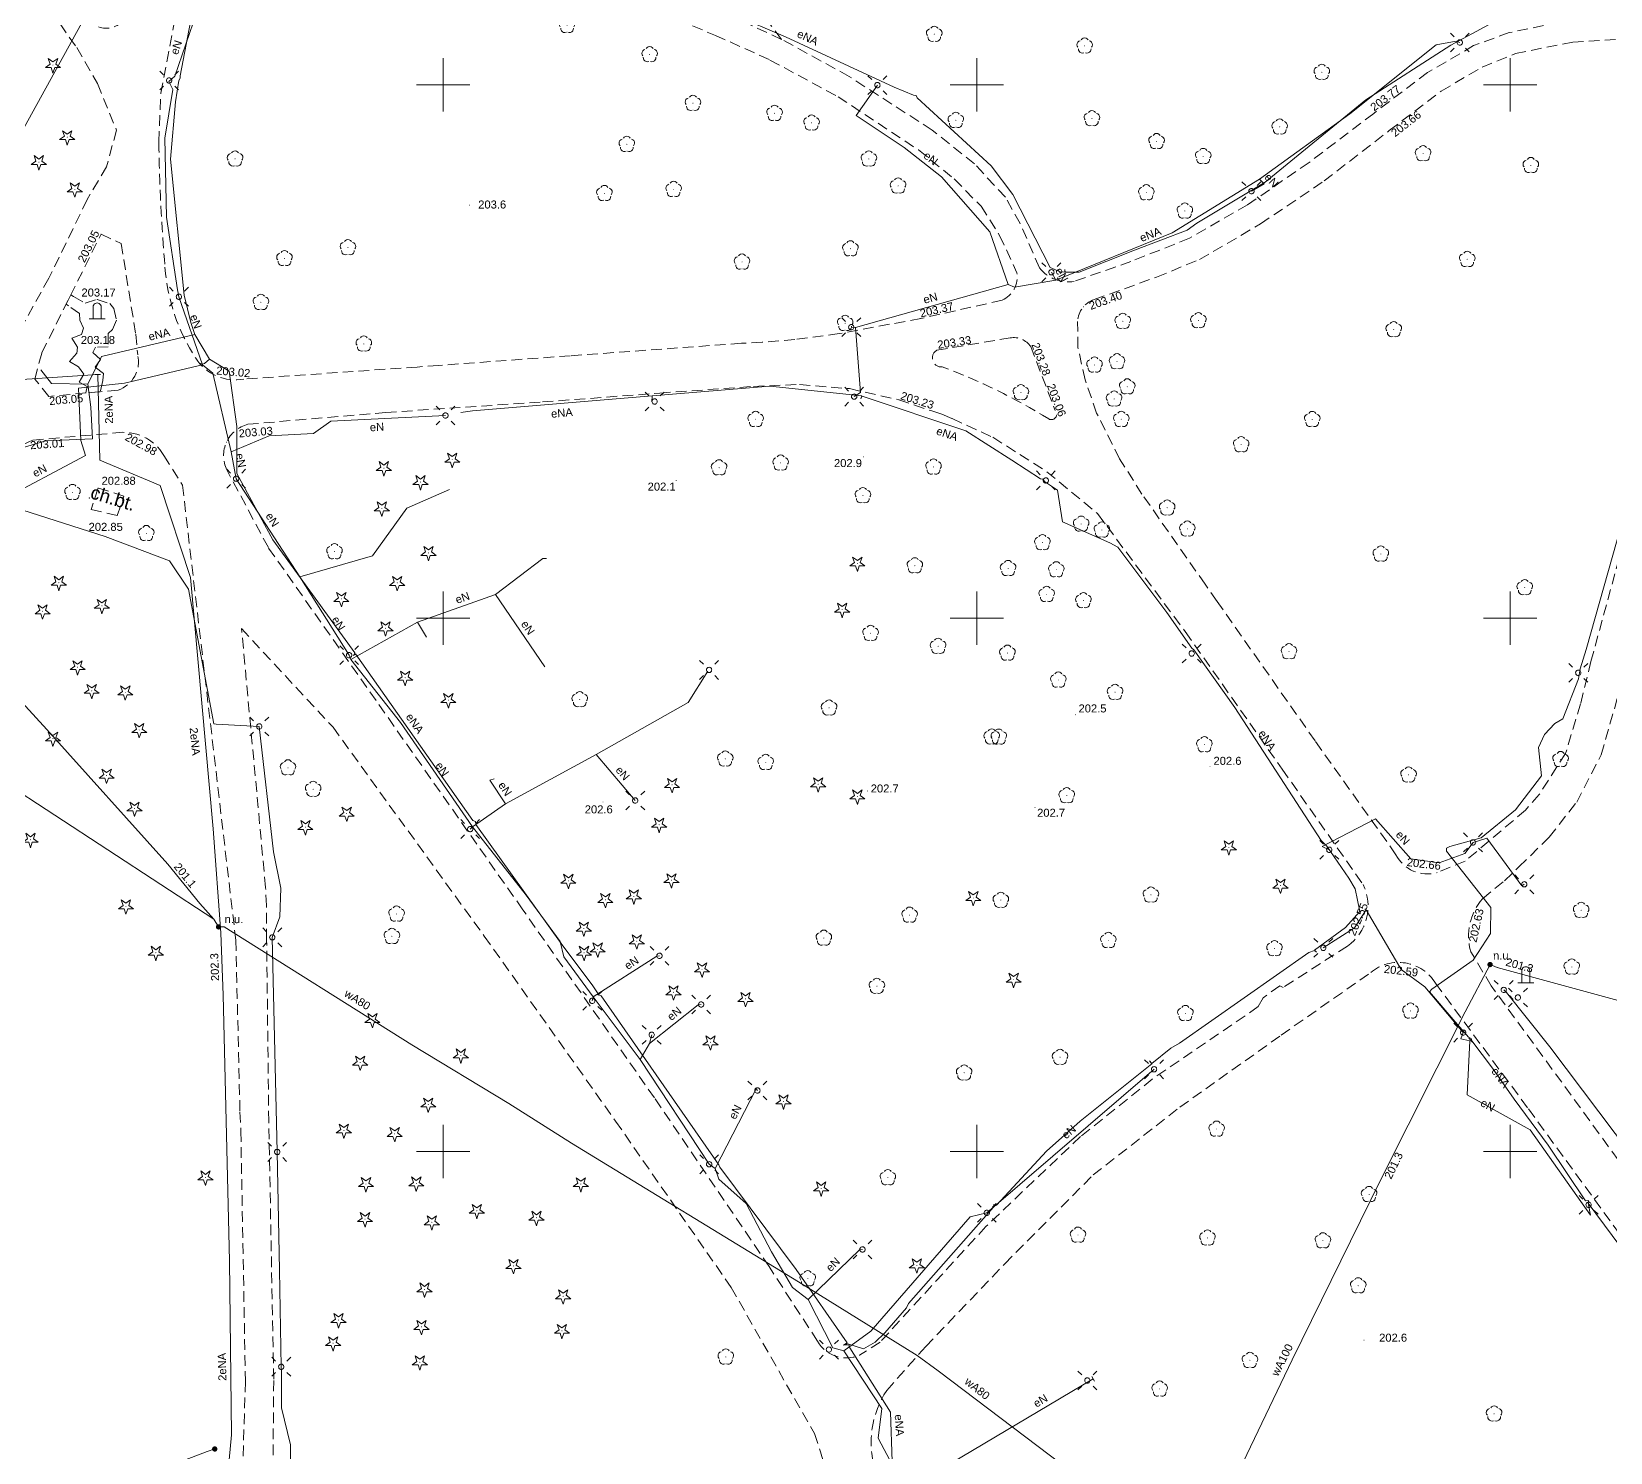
# Model space of a CAD drawing. Extents: x 0 to 7423283, y 0 to 5548300.
# Drawn here: x 7422411.4 to 7422559.4, y 5548021.8 to 5548155 of the extents above; entities that cross this region are included whole.
import ezdxf
from ezdxf.enums import TextEntityAlignment as Align

# ---------------------------------------------------------------- set-up
doc = ezdxf.new("R2010")
doc.units = 0
doc.header["$PDSIZE"] = 0.75
doc.linetypes.add('PRZER2-1', pattern=[3, 2, -1])
doc.layers.get('0').update_dxf_attribs({"linetype": 'CONTINUOUS', "lineweight": 13})
for name, color, linetype, lineweight in [('GSLKOC', 7, 'CONTINUOUS', 18), ('GTGETI_O', 7, 'CONTINUOUS', 18), ('KTCR02', 7, 'PRZER2-1', 18), ('KTCR04', 7, 'PRZER2-1', 18), ('RTPW01', 7, 'CONTINUOUS', 13), ('RTPW01_O', 7, 'CONTINUOUS', 13), ('RTPW02', 7, 'CONTINUOUS', 13), ('RTPW02_O', 7, 'CONTINUOUS', 13), ('SUSM', 7, 'CONTINUOUS', 18)]:
    doc.layers.add(name, color=color, linetype=linetype, lineweight=lineweight)
for name, color, linetype, lineweight, true_color in [('OBOO04_01', 7, 'CONTINUOUS', 18, 0x0a0909), ('OBOP01', 7, 'CONTINUOUS', 18, 0x008000), ('OBOP02', 7, 'CONTINUOUS', 18, 0x008000), ('SUPE04', 1, 'CONTINUOUS', 18, 0xff0000), ('SUPE04_O', 1, 'CONTINUOUS', 18, 0xff0000), ('SUPW03', 5, 'CONTINUOUS', 18, 0x0000ff), ('SUPW03_O', 5, 'CONTINUOUS', 18, 0x0000ff), ('SUXX_01', 7, 'CONTINUOUS', 18, 0x0a0909)]:
    doc.layers.add(name, color=color, linetype=linetype, lineweight=lineweight, true_color=true_color)
for name, color, linetype, true_color in [('SUPS01_03', 1, 'CONTINUOUS', 0xff0000), ('SUPS01_03_O', 1, 'CONTINUOUS', 0xff0000), ('SUPS01_08', 5, 'CONTINUOUS', 0x0000ff), ('SUPS01_08_O', 5, 'CONTINUOUS', 0x0000ff), ('SUUS30_01', 7, 'CONTINUOUS', 0x0a0909), ('SUUS30_01_O', 7, 'CONTINUOUS', 0x0a0909)]:
    doc.layers.add(name, color=color, linetype=linetype, true_color=true_color)
doc.styles.add('GEO-INFO', font='Arial')

# ---------------------------------------------------------------- blocks, each defined once
blk = doc.blocks.new('SPDIP')
blk.add_hatch(color=0).paths.add_polyline_path([(-0.09, 0), (-0.085595, -0.027812), (-0.072812, -0.052901), (-0.052901, -0.072812), (-0.027812, -0.085595), (0, -0.09), (0.027812, -0.085595), (0.052901, -0.072812), (0.072812, -0.052901), (0.085595, -0.027812), (0.09, 0), (0.085595, 0.027812), (0.072812, 0.052901), (0.052901, 0.072812), (0.027812, 0.085595), (0, 0.09), (-0.027812, 0.085595), (-0.052901, 0.072812), (-0.072812, 0.052901), (-0.085595, 0.027812)])
at = {"color": 0}
blk.add_lwpolyline([(0.177062, -0.544942), (-0.463555, -1.426676), (-0.463555, -0.336792), (-1.500096, 0), (-0.463555, 0.336792), (-0.463555, 1.426676), (0.177062, 0.544942), (1.213603, 0.881734), (0.572986, 0), (1.213603, -0.881734)], close=True, dxfattribs=at)
blk = doc.blocks.new('SPDLP')
blk.add_hatch(color=0).paths.add_polyline_path([(-0.09, 0), (-0.085595, -0.027812), (-0.072812, -0.052901), (-0.052901, -0.072812), (-0.027812, -0.085595), (0, -0.09), (0.027812, -0.085595), (0.052901, -0.072812), (0.072812, -0.052901), (0.085595, -0.027812), (0.09, 0), (0.085595, 0.027812), (0.072812, 0.052901), (0.052901, 0.072812), (0.027812, 0.085595), (0, 0.09), (-0.027812, 0.085595), (-0.052901, 0.072812), (-0.072812, 0.052901), (-0.085595, 0.027812)])
at = {"color": 0}
for points in [[(-1.292703, 0.137547), (-1.355024, 0.389802), (-1.327532, 0.648184), (-1.213525, 0.881678), (-1.026689, 1.062258), (-0.78945, 1.168249), (-0.530282, 1.186929)], [(-0.268652, 1.271938), (-0.048001, 1.40916), (0.20623, 1.462858), (0.463525, 1.426585), (0.693003, 1.304695), (0.867117, 1.11182), (0.964971, 0.871109)], [(1.126667, 0.648554), (1.325358, 0.481106), (1.454989, 0.255912), (1.5, 0), (1.454989, -0.255912), (1.325358, -0.481106), (1.126667, -0.648554)], [(-0.530282, -1.186929), (-0.78945, -1.168249), (-1.026689, -1.062258), (-1.213525, -0.881678), (-1.327532, -0.648184), (-1.355024, -0.389802), (-1.292703, -0.137547)], [(0.964971, -0.871109), (0.867117, -1.11182), (0.693003, -1.304695), (0.463525, -1.426585), (0.20623, -1.462858), (-0.048001, -1.40916), (-0.268652, -1.271938)]]:
    blk.add_lwpolyline(points, dxfattribs=at)
blk = doc.blocks.new('KOLO')
blk.add_hatch(color=0).paths.add_polyline_path([(0, 0.5), (-0.12941, 0.482963), (-0.25, 0.433013), (-0.353553, 0.353553), (-0.433013, 0.25), (-0.482963, 0.12941), (-0.5, 0), (-0.482963, -0.12941), (-0.433013, -0.25), (-0.353553, -0.353553), (-0.25, -0.433013), (-0.12941, -0.482963), (0, -0.5), (0.12941, -0.482963), (0.25, -0.433013), (0.353553, -0.353553), (0.433013, -0.25), (0.482963, -0.12941), (0.5, 0), (0.482963, 0.12941), (0.433013, 0.25), (0.353553, 0.353553), (0.25, 0.433013), (0.12941, 0.482963)])
blk = doc.blocks.new('POINT')
at = {"color": 0}
blk.add_point((0, 0), dxfattribs=at)
blk = doc.blocks.new('OBOO04')
at = {"color": 0}
for points in [[(0, -1), (0, 1)], [(0, -0.5), (1.5, -0.5), (1.62941, -0.482963), (1.75, -0.433013), (1.853553, -0.353553), (1.933013, -0.25), (1.982963, -0.12941), (2, 0), (1.982963, 0.12941), (1.933013, 0.25), (1.853553, 0.353553), (1.75, 0.433013), (1.62941, 0.482963), (1.5, 0.5)], [(0, 0.5), (1.5, 0.5)]]:
    blk.add_lwpolyline(points, dxfattribs=at)
blk = doc.blocks.new('PION_C')
at = {"color": 0}
blk.add_lwpolyline([(0, 0.5), (0, -0.5)], dxfattribs=at)
blk = doc.blocks.new('SUSM01_01')
at = {"color": 0}
for points in [[(-0.353553, 0.353553), (-0.212132, 0.212132)], [(0.353553, 0.353553), (0.212132, 0.212132)], [(-0.353553, -0.353553), (-0.212132, -0.212132)], [(0.353553, -0.353553), (0.212132, -0.212132)]]:
    blk.add_lwpolyline(points, dxfattribs=at)
blk.add_lwpolyline([(0.1, 0), (0.093969, -0.034202), (0.076604, -0.064279), (0.05, -0.086603), (0.025882, -0.096593), (0, -0.1), (-0.025882, -0.096593), (-0.05, -0.086603), (-0.073305, -0.068017), (-0.090097, -0.043388), (-0.098883, -0.014904), (-0.098883, 0.014904), (-0.090097, 0.043388), (-0.073305, 0.068017), (-0.05, 0.086603), (-0.022252, 0.097493), (0.007473, 0.09972), (0.036534, 0.093087), (0.062349, 0.078183), (0.082624, 0.056332), (0.095557, 0.029476)], close=True, dxfattribs=at)
blk = doc.blocks.new('OKRAG_PELNY')
at = {"color": 0}
blk.add_lwpolyline([(0.5, 0), (0.482963, -0.12941), (0.433013, -0.25), (0.353553, -0.353553), (0.25, -0.433013), (0.12941, -0.482963), (0, -0.5), (-0.12941, -0.482963), (-0.25, -0.433013), (-0.353553, -0.353553), (-0.433013, -0.25), (-0.482963, -0.12941), (-0.5, 0), (-0.482963, 0.12941), (-0.433013, 0.25), (-0.353553, 0.353553), (-0.25, 0.433013), (-0.12941, 0.482963), (0, 0.5), (0.12941, 0.482963), (0.25, 0.433013), (0.353553, 0.353553), (0.433013, 0.25), (0.482963, 0.12941)], close=True, dxfattribs=at)

msp = doc.modelspace()

# ---------------------------------------------------------------- linework, layer by layer
at = {"color": 7, "linetype": 'Continuous', "lineweight": 13, "elevation": 100, "flags": 128}
for points in [[(7422450, 5548147.5), (7422450, 5548152.5)], [(7422500, 5548147.5), (7422500, 5548152.5)], [(7422550, 5548147.5), (7422550, 5548152.5)], [(7422447.5, 5548150), (7422452.5, 5548150)], [(7422497.5, 5548150), (7422502.5, 5548150)], [(7422547.5, 5548150), (7422552.5, 5548150)], [(7422450, 5548097.5), (7422450, 5548102.5)], [(7422500, 5548097.5), (7422500, 5548102.5)], [(7422550, 5548097.5), (7422550, 5548102.5)], [(7422447.5, 5548100), (7422452.5, 5548100)], [(7422497.5, 5548100), (7422502.5, 5548100)], [(7422547.5, 5548100), (7422552.5, 5548100)], [(7422450, 5548047.5), (7422450, 5548052.5)], [(7422500, 5548047.5), (7422500, 5548052.5)], [(7422550, 5548047.5), (7422550, 5548052.5)], [(7422447.5, 5548050), (7422452.5, 5548050)], [(7422497.5, 5548050), (7422502.5, 5548050)], [(7422547.5, 5548050), (7422552.5, 5548050)]]:
    msp.add_lwpolyline(points, dxfattribs=at)
at = {"layer": 'GSLKOC', "color": 7, "linetype": 'PRZER2-1', "lineweight": 18, "ltscale": 0.5, "elevation": 10.18}
msp.add_lwpolyline([(7422416.99, 5548110.21), (7422419.43, 5548109.64), (7422420.06, 5548111.46), (7422417.66, 5548112.22)], close=True, dxfattribs=at)
at = {"layer": 'KTCR02', "color": 7, "linetype": 'PRZER2-1', "lineweight": 18, "ltscale": 0.5, "elevation": 10.18}
for points in [[(7422411.26, 5548178.94), (7422413.07, 5548178.21), (7422420.45, 5548175.22), (7422422.72, 5548174.37, -0.2269078), (7422423.84, 5548172.32), (7422421.65, 5548162.71), (7422420.48, 5548157.17, -0.7214314), (7422416.56, 5548156.38), (7422411.86, 5548161.71), (7422410.61, 5548160.62), (7422415.64, 5548153.5), (7422417.59, 5548150.13), (7422419.37, 5548145.76), (7422418.43, 5548142.33), (7422416.6, 5548139.25), (7422413.02, 5548131.88), (7422408.9, 5548124.5)], [(7422470.58, 5548156.67), (7422475.52, 5548154.65), (7422480.62, 5548152.34), (7422487, 5548148.9), (7422494.54, 5548143.91), (7422497.9, 5548141.19), (7422500.41, 5548138.63), (7422502.15, 5548135.9), (7422503.77, 5548132.38, -0.3317285), (7422502.39, 5548129.82), (7422494.76, 5548128.11), (7422487.1, 5548126.69), (7422482.95, 5548126.14), (7422479.9, 5548125.89), (7422477.95, 5548125.78), (7422461.89, 5548124.61), (7422449.55, 5548123.71), (7422447.55, 5548123.56), (7422431.31, 5548122.43, -0.308573), (7422426.79, 5548124.39, -0.1259568), (7422423.91, 5548132.91, -0.0167031), (7422423.33, 5548144.68), (7422423.52, 5548149.23), (7422424.8, 5548155.97)], [(7422556.07, 5548156.16), (7422549.91, 5548154.91), (7422546.58, 5548153.69), (7422542.27, 5548151.17), (7422537.21, 5548147.34), (7422531.15, 5548142.73), (7422525.37, 5548138.76), (7422519.95, 5548135.63), (7422514.44, 5548133.45), (7422509.14, 5548131.59, -0.2795234), (7422505.89, 5548132.86), (7422504.07, 5548137.02), (7422502.69, 5548139.47), (7422499.79, 5548142.61), (7422495.82, 5548145.77), (7422488.04, 5548150.8), (7422481.7, 5548154.28), (7422476.71, 5548156.59)], [(7422578.77, 5548020.93), (7422574.27, 5548029.16), (7422569.93, 5548035.65), (7422565.4, 5548041.95), (7422554.84, 5548056.5), (7422548.22, 5548065.55), (7422546.32, 5548068.73, -0.2546702), (7422547.41, 5548073.71), (7422549.46, 5548075.38), (7422550.83, 5548076.69), (7422553.66, 5548079.48), (7422556.24, 5548082.76), (7422558.53, 5548087.2), (7422561.31, 5548096.88), (7422566.3, 5548114.8), (7422571.41, 5548133.29), (7422572.55, 5548137.12), (7422572.86, 5548137.36), (7422573.42, 5548139.29), (7422573.17, 5548139.62), (7422576.02, 5548149.65, -0.2971322), (7422580.15, 5548151.56), (7422580.84, 5548153.17), (7422571.34, 5548156.78)], [(7422562.98, 5548115.73), (7422557.57, 5548095.94), (7422556.6, 5548091.98), (7422555.2, 5548087.34), (7422552.72, 5548083.47), (7422551.45, 5548082.02), (7422545.78, 5548077.22), (7422543.15, 5548076.16, -0.3591869), (7422539.3, 5548077.84), (7422531.71, 5548088.52), (7422522.53, 5548101.59), (7422521.41, 5548103.19), (7422515.49, 5548111.65), (7422513.39, 5548114.96), (7422511.24, 5548119.24), (7422510.16, 5548122.35), (7422509.49, 5548125.38), (7422509.46, 5548127.83, -0.3133573), (7422511.02, 5548129.88), (7422516.86, 5548131.99), (7422520.88, 5548133.64), (7422526.6, 5548136.97), (7422532.56, 5548141.01), (7422538.67, 5548145.72), (7422543.55, 5548149.43), (7422547.37, 5548151.67), (7422550.5, 5548152.95), (7422555.89, 5548154.03), (7422567.92, 5548154.71, -0.1737402)], [(7422407.09, 5548113.49, -0.1019482), (7422411.52, 5548116.71), (7422419.3, 5548117.38, -0.3097884), (7422423.81, 5548115.27), (7422425.55, 5548112.47), (7422430.55, 5548069.81), (7422430.94, 5548053.72), (7422431.02, 5548051.92), (7422431.45, 5548028.46), (7422431.16, 5548019.09)], [(7422490.44, 5548020.28, -0.2178169), (7422491.56, 5548027.61), (7422495.23, 5548031.73), (7422502.62, 5548039.48), (7422510.92, 5548047.81), (7422519.04, 5548054.16), (7422528.54, 5548060.92), (7422536.94, 5548066.79, -0.4610396), (7422543.01, 5548065.78), (7422551.72, 5548054), (7422562.41, 5548039.34), (7422566.49, 5548033.68), (7422570.92, 5548026.91), (7422575.3, 5548018.99)]]:
    msp.add_lwpolyline(points, format="xyb", dxfattribs=at)
for points in [[(7422417.92, 5548136.02), (7422419.8, 5548135.13), (7422421.17, 5548126.63), (7422421.35, 5548124.7, -0.3903511), (7422419.51, 5548121.4), (7422413.03, 5548120.81), (7422411.71, 5548122.43), (7422412.37, 5548124.89)], [(7422507.36, 5548119.48, -0.8676461), (7422506.75, 5548118.69, 0.0503447), (7422496.77, 5548123.57, -0.8122039), (7422496.26, 5548125.13), (7422503.13, 5548126.29, -0.285828), (7422505.07, 5548125.48)], [(7422528.63, 5548085.86), (7422536.21, 5548075.04, -0.3719825), (7422534.74, 5548069.27), (7422528.73, 5548065.39), (7422528.42, 5548065.55), (7422526.84, 5548064.43), (7422526.39, 5548063.59), (7422516.46, 5548056.8), (7422509.74, 5548051.41), (7422500.86, 5548042.98), (7422490.94, 5548032.14), (7422489.02, 5548030.92, -0.3805261), (7422485.08, 5548032.22), (7422480.53, 5548039.22), (7422469.79, 5548055.04), (7422457.45, 5548072.68), (7422443.7, 5548092.28), (7422433.6, 5548106.63), (7422429.7, 5548113.92, -0.4691864), (7422431.67, 5548118.19), (7422444.61, 5548119.3), (7422459.31, 5548120.28), (7422470.31, 5548121.12), (7422479.08, 5548121.74), (7422483.38, 5548121.92), (7422488.08, 5548121.53), (7422492.7, 5548120.49), (7422495.78, 5548119.44), (7422496.74, 5548119.13), (7422497.69, 5548118.72), (7422501.52, 5548116.97), (7422506.57, 5548113.74), (7422511.32, 5548109.83), (7422519.55, 5548098.75)]]:
    msp.add_lwpolyline(points, format="xyb", close=True, dxfattribs=at)
msp.add_lwpolyline([(7422414.639, 5548129.441), (7422415.075, 5548130.315), (7422415.33, 5548130.17), (7422416.44, 5548129.54), (7422417.55, 5548129.9), (7422418.74, 5548129.5), (7422419.12, 5548129.06), (7422419.38, 5548127.94), (7422419, 5548127.07), (7422418.59, 5548126.7), (7422418.59, 5548125.45), (7422417.4, 5548125.41), (7422417.15, 5548124.91), (7422417.87, 5548124.26), (7422417.36, 5548123.55), (7422418.14, 5548122.95), (7422418.09, 5548122.31), (7422417.84, 5548121.248), (7422416.476, 5548121.124), (7422416.6, 5548121.72), (7422415.86, 5548122.14), (7422416.31, 5548122.88), (7422415.81, 5548123.59), (7422414.96, 5548124.07), (7422415.65, 5548124.84), (7422415.72, 5548125.42), (7422415.18, 5548126.25), (7422416.09, 5548126.61), (7422416.27, 5548127.21), (7422415.92, 5548127.95), (7422415.9, 5548128.58), (7422414.86, 5548129.29)], close=True, dxfattribs=at)
msp.add_lwpolyline([(7422434.03, 5548020.05), (7422434.1, 5548028.68), (7422433.64, 5548052.82), (7422433.44, 5548069.88), (7422433.41, 5548073.07), (7422433.34, 5548074.77), (7422431.084, 5548099.029), (7422439.66, 5548089.78), (7422453.84, 5548070.2), (7422466.15, 5548052.86), (7422476.98, 5548037.27), (7422484.79, 5548023.57), (7422485.37, 5548021.84), (7422486.37, 5548018.29)], dxfattribs=at)
at = {"layer": 'KTCR04', "color": 7, "linetype": 'PRZER2-1', "lineweight": 18, "ltscale": 0.5, "elevation": 10.18}
msp.add_lwpolyline([(7422440.15, 5548209.64), (7422438.95, 5548207.78), (7422441.55, 5548201.89), (7422449.34, 5548189.69), (7422470.07, 5548166.05), (7422476.71, 5548156.59), (7422481.7, 5548154.28), (7422472.05, 5548167), (7422451.3, 5548191), (7422442.91, 5548202.77)], close=True, dxfattribs=at)
at = {"layer": 'SUPE04', "color": 1, "linetype": 'Continuous', "lineweight": 18, "true_color": 0xff0000, "elevation": 10.18}
for points in [[(7422294.42, 5548250.39), (7422297.21, 5548253.66), (7422310.13, 5548249.73), (7422346.33, 5548237.14), (7422346.66, 5548236.91), (7422343.07, 5548226.98), (7422339.56, 5548217.7), (7422338.09, 5548213.58), (7422340.89, 5548208.61), (7422341.14, 5548207.99), (7422350.93, 5548189.86), (7422351.96, 5548187.82), (7422352.74, 5548186.5), (7422338.72, 5548157.49), (7422345.35, 5548152.55), (7422352.72, 5548136.72), (7422381.48, 5548124.87), (7422385.94, 5548124.31), (7422391.48, 5548123.76), (7422404.77, 5548122.02), (7422417.61, 5548122.86)], [(7422430.91, 5548176.52), (7422428.51, 5548168.5), (7422426.59, 5548157.39), (7422425.32, 5548150.86), (7422425.33, 5548150.64), (7422425.22, 5548150.42), (7422424.89, 5548148.41), (7422424.42, 5548143.05), (7422425.72, 5548130.31), (7422426.32, 5548127.73), (7422426.7, 5548126.61)], [(7422477.24, 5548156.57), (7422482.06, 5548154.53), (7422492.27, 5548149.8), (7422494.07, 5548149.05), (7422494.32, 5548149.02), (7422494.43, 5548148.8), (7422501.36, 5548142.42), (7422503.4, 5548139.74), (7422506.89, 5548132.88), (7422507.82, 5548132.47), (7422508.25, 5548132.45), (7422508.25, 5548132.69), (7422508.29, 5548132.44), (7422509.61, 5548132.45), (7422514.78, 5548134.52), (7422519.74, 5548136.4), (7422520.64, 5548137.04), (7422527.05, 5548140.89), (7422536.46, 5548148.6), (7422544.44, 5548153.72), (7422547.96, 5548155.65)], [(7422426.56, 5548155.84), (7422424.82, 5548150.82), (7422424.26, 5548150.32), (7422424.66, 5548149.57), (7422423.91, 5548145), (7422424.06, 5548137.6), (7422425.07, 5548130.78)], [(7422545.28, 5548153.98), (7422544.93, 5548154.1), (7422543.07, 5548153.76), (7422534.97, 5548147.29), (7422526.52, 5548141.17), (7422518.33, 5548136.15), (7422507.4, 5548131.7), (7422503.55, 5548131.04), (7422502.94, 5548131.3), (7422488.63, 5548127.27), (7422489.11, 5548121.17), (7422488.51, 5548120.78)], [(7422502.94, 5548131.3), (7422501.24, 5548136.22), (7422496.71, 5548141.38), (7422493.19, 5548144.13), (7422488.71, 5548147.15), (7422490.69, 5548149.99)], [(7422526.52, 5548141.17), (7422526.94, 5548140.72), (7422525.75, 5548140.04)], [(7422507.4, 5548131.7), (7422507, 5548132.44)], [(7422425.07, 5548130.78), (7422425.22, 5548130.15), (7422427.42, 5548123.76), (7422428.39, 5548122.98)], [(7422488.24, 5548127.29), (7422488.63, 5548127.27)], [(7422426.7, 5548126.61), (7422417.97, 5548124.55), (7422416.67, 5548121.95), (7422416.95, 5548119.78), (7422417.13, 5548116.84), (7422412.75, 5548116.65), (7422410, 5548115.82)], [(7422426.7, 5548126.61), (7422428.09, 5548124.31), (7422429.93, 5548123.17), (7422430.64, 5548117.99), (7422430.66, 5548113.59), (7422434.03, 5548107.36), (7422441.7, 5548096.77), (7422441.58, 5548096.52), (7422441.78, 5548096.68), (7422452.77, 5548081.04), (7422453.01, 5548080.94), (7422453.04, 5548080.67), (7422461.06, 5548069.52), (7422464.03, 5548065.54), (7422464.57, 5548064.71), (7422464.8, 5548064.6), (7422475.84, 5548048.77), (7422475.93, 5548048.55), (7422483.09, 5548038.94), (7422487.85, 5548032.07), (7422487.51, 5548031.87)], [(7422428.09, 5548124.31), (7422427.6, 5548123.89), (7422427.41, 5548123.82), (7422427.16, 5548123.92)], [(7422427.42, 5548123.76), (7422420.12, 5548122.04), (7422415.79, 5548121.57), (7422416.03, 5548116.68), (7422416.45, 5548115.27), (7422408.21, 5548110.9)], [(7422416.67, 5548121.95), (7422413.26, 5548122.02), (7422412.27, 5548123.31)], [(7422417.61, 5548122.86), (7422417.79, 5548114.83), (7422423.46, 5548112.46), (7422426.31, 5548103.82), (7422428.43, 5548080.26), (7422429.13, 5548070.5), (7422429.37, 5548064.68), (7422429.95, 5548039.75), (7422430.15, 5548023.46), (7422428.75, 5548008.42), (7422428.66, 5548008.14), (7422428.52, 5548006.76), (7422427.86, 5547998.77), (7422424.92, 5547967.08), (7422432.15, 5547965.82), (7422431.31, 5547957.86), (7422431.19, 5547955.89), (7422433.47, 5547953.72), (7422433.86, 5547953.57)], [(7422428.39, 5548122.98), (7422430.12, 5548115.61), (7422433.66, 5548117.11), (7422437.83, 5548117.34), (7422439.47, 5548118.47), (7422450.2, 5548119.01)], [(7422487.51, 5548031.87), (7422487.91, 5548031.98), (7422489.39, 5548031.52), (7422490.47, 5548032.13), (7422491.4, 5548033), (7422493.43, 5548035.34), (7422493.62, 5548035.77), (7422501.58, 5548044.78), (7422501.61, 5548045.03), (7422501.86, 5548044.97), (7422506.55, 5548050.04), (7422509.7, 5548052.85), (7422516.4, 5548058.24), (7422516.19, 5548058.51), (7422516.42, 5548058.26), (7422518.2, 5548059.69), (7422519.02, 5548060.18), (7422531.14, 5548068.68), (7422531.66, 5548068.86), (7422531.84, 5548068.69), (7422531.67, 5548068.88), (7422534.58, 5548071.02), (7422535.9, 5548072.52), (7422535.48, 5548074.65), (7422534.89, 5548075.65), (7422532.81, 5548078.64), (7422532.3, 5548079.17), (7422524.19, 5548091.64), (7422520.34, 5548097.04), (7422520.15, 5548097.19), (7422517.83, 5548100.55), (7422513.23, 5548106.66), (7422512.49, 5548107.08), (7422508.05, 5548109.04), (7422507.56, 5548112), (7422506.36, 5548112.83), (7422506.21, 5548113.04), (7422505.97, 5548113.09), (7422503.3, 5548114.82), (7422498.97, 5548117.58), (7422489.26, 5548120.84), (7422489.13, 5548120.58), (7422489.23, 5548120.85), (7422480.61, 5548121.77), (7422469.58, 5548120.85), (7422452.75, 5548119.45), (7422451.65, 5548119.29)], [(7422469.58, 5548120.85), (7422469.56, 5548120.3)], [(7422430.12, 5548115.61), (7422430.58, 5548113.09)], [(7422430.58, 5548113.09), (7422436.56, 5548103.9), (7422443.37, 5548105.86), (7422446.57, 5548110.32), (7422450.57, 5548112.07)], [(7422561.65, 5548113.1), (7422557.14, 5548097.06), (7422556.56, 5548095.26), (7422556.4, 5548094.33), (7422554.95, 5548090.58), (7422554.18, 5548090.14), (7422553.22, 5548089.11), (7422552.66, 5548087.9), (7422552.94, 5548085.22), (7422550.5, 5548082.05), (7422547.3, 5548079.42), (7422544.34, 5548078.61), (7422544.03, 5548078.44), (7422544.05, 5548078.18), (7422548.18, 5548072.9), (7422548.15, 5548070.46), (7422546.52, 5548067.94), (7422542.67, 5548065.24), (7422542.45, 5548064.97), (7422544.67, 5548062.38), (7422546.11, 5548060.72), (7422546.35, 5548060.62), (7422546.41, 5548060.39), (7422548.34, 5548057.83), (7422550.37, 5548054.92), (7422553.56, 5548050.59), (7422557.08, 5548045.39), (7422557.35, 5548045.43), (7422557.32, 5548045.17), (7422561.1, 5548040.07)], [(7422408.21, 5548110.9), (7422418.31, 5548107.68), (7422424.32, 5548105.4), (7422426.1, 5548102.72), (7422428.49, 5548090.11), (7422428.71, 5548090.08), (7422432.75, 5548089.86), (7422434.07, 5548078.11), (7422434.76, 5548074.7), (7422434.69, 5548072.01), (7422433.97, 5548070.09), (7422434.43, 5548049.97), (7422434.65, 5548038.9), (7422434.81, 5548029.83), (7422434.83, 5548029.25), (7422434.82, 5548025.98), (7422435.68, 5548022.51), (7422435.66, 5548018.01)], [(7422447.59, 5548099.64), (7422454.9, 5548102.24), (7422459.34, 5548105.62), (7422459.68, 5548105.6)], [(7422441.33, 5548096.14), (7422441.17, 5548096.54), (7422436.56, 5548103.9)], [(7422454.9, 5548102.24), (7422459.53, 5548095.44)], [(7422447.59, 5548099.64), (7422441.33, 5548096.14), (7422446, 5548090.22), (7422452.72, 5548080.46), (7422455.82, 5548082.6), (7422464.34, 5548087.23), (7422472.95, 5548092.11), (7422474.79, 5548095.04)], [(7422447.59, 5548099.64), (7422448.43, 5548098.24)], [(7422464.34, 5548087.23), (7422467.99, 5548082.92)], [(7422454.35, 5548084.84), (7422454.78, 5548084.94)], [(7422455.82, 5548082.6), (7422454.35, 5548084.84)], [(7422551.33, 5548075.06), (7422551.09, 5548074.92), (7422547.82, 5548079.38), (7422546.52, 5548078.99), (7422545.76, 5548077.95), (7422543.36, 5548077.09), (7422540.7, 5548077.44), (7422537.38, 5548081.21), (7422532.39, 5548078.61), (7422533.05, 5548078.3)], [(7422452.72, 5548080.46), (7422452.52, 5548080.24)], [(7422452.72, 5548080.46), (7422457.76, 5548074.04), (7422460.94, 5548069.7), (7422461.29, 5548068.27), (7422464.06, 5548064.52), (7422468.46, 5548058.65), (7422474.92, 5548048.81), (7422475.47, 5548048.43), (7422475.84, 5548047.42), (7422478.38, 5548045.14), (7422480.75, 5548040.62), (7422482.74, 5548037.26), (7422484.2, 5548036.14), (7422486.52, 5548031.6), (7422487.53, 5548031.31), (7422491.11, 5548025.93), (7422490.77, 5548023.14), (7422492.13, 5548020.54), (7422492.76, 5548016.3), (7422493.62, 5548010.63), (7422494.31, 5548005.19)], [(7422532.49, 5548069.11), (7422535.41, 5548070.97), (7422536.52, 5548072.66), (7422539.78, 5548067.08), (7422542, 5548065.44), (7422545.6, 5548061.16), (7422545.37, 5548060.56), (7422546.23, 5548060.38), (7422545.97, 5548055.32), (7422551.88, 5548052.05), (7422557.53, 5548044.05), (7422557.36, 5548045.01)], [(7422464.06, 5548064.52), (7422470.02, 5548068.33), (7422470.26, 5548068.36)], [(7422549.4, 5548065.16), (7422549.65, 5548064.93), (7422553.71, 5548059.83), (7422562.9, 5548047.63), (7422564.22, 5548045.92), (7422570.51, 5548036.67), (7422577.02, 5548026.62), (7422582.38, 5548015.85), (7422586.1, 5548005.44), (7422586.91, 5548000.09), (7422587.99, 5547996.77), (7422588.85, 5547994.26), (7422590.61, 5547981.17), (7422590.31, 5547971.75), (7422590.9, 5547968.92), (7422590.41, 5547956.78), (7422589.73, 5547949.5), (7422587.15, 5547937.48), (7422586.66, 5547935.56), (7422586.54, 5547935.45)], [(7422464.06, 5548064.52), (7422463.96, 5548064.14)], [(7422468.46, 5548058.65), (7422469.33, 5548060.14), (7422473.89, 5548063.76), (7422474.17, 5548063.79)], [(7422469.53, 5548060.95), (7422469.33, 5548060.14)], [(7422487.53, 5548031.31), (7422490.06, 5548033.17), (7422499.38, 5548043.9), (7422500.95, 5548044.26), (7422516.62, 5548057.72)], [(7422475.47, 5548048.43), (7422479.31, 5548055.88), (7422479.44, 5548055.73)], [(7422484.2, 5548036.14), (7422489.02, 5548040.8), (7422489.29, 5548040.83)], [(7422487.51, 5548031.87), (7422488.01, 5548031.89), (7422488.12, 5548031.59), (7422491.93, 5548025.58), (7422492.24, 5548016.31)], [(7422492.13, 5548020.54), (7422497.59, 5548020.8), (7422510.92, 5548028.7)]]:
    msp.add_lwpolyline(points, dxfattribs=at)
at = {"layer": 'SUPW03', "color": 5, "linetype": 'Continuous', "lineweight": 18, "true_color": 0x0000ff, "elevation": 10.18}
for points in [[(7422426.1, 5548209.33), (7422427.1, 5548208.94), (7422427.1, 5548207.01), (7422427.01, 5548206.38), (7422426.97, 5548204.47), (7422426.91, 5548204.12), (7422426.06, 5548182.36), (7422426.06, 5548180.78), (7422417.29, 5548158), (7422405.26, 5548136.2), (7422403.04, 5548131.61), (7422392.87, 5548113.56), (7422394.66, 5548111.1), (7422408.48, 5548094.33), (7422412.84, 5548089.59), (7422424.19, 5548076.96), (7422427.19, 5548073.25), (7422428.48, 5548071.79), (7422428.93, 5548071.07)], [(7422428.48, 5548071.79), (7422348.98, 5548123.8)], [(7422520.34, 5548011.22), (7422519.05, 5548012.17), (7422509.23, 5548019.74), (7422496.39, 5548029.46), (7422494.41, 5548030.89), (7422483.3, 5548037.79), (7422462, 5548050.78), (7422456.15, 5548054.5), (7422447.04, 5548060), (7422429.46, 5548071.09), (7422428.93, 5548071.07)], [(7422520.34, 5548011.22), (7422529.56, 5548030.48), (7422537.8, 5548047.21), (7422545.79, 5548063.09), (7422548.12, 5548067.54)], [(7422548.12, 5548067.54), (7422548.8, 5548067.26), (7422564.95, 5548062.84), (7422571.22, 5548061.36), (7422587.73, 5548057.82), (7422588.1, 5548057.83)], [(7422392.04, 5547999.28), (7422394.13, 5548009.01), (7422417.23, 5548017.9), (7422418.46, 5548018.29), (7422427.85, 5548021.9), (7422428.57, 5548022.12)]]:
    msp.add_lwpolyline(points, dxfattribs=at)

# ---------------------------------------------------------------- block references
at = {"layer": 'GSLKOC', "color": 7, "lineweight": 18, "xscale": 0.5, "yscale": 0.5, "rotation": 90}
msp.add_blockref('POINT', (7422416.82, 5548111.28, 10.18), dxfattribs=at)
at = {"layer": 'OBOO04_01', "color": 18, "lineweight": 18, "true_color": 0x0a0909, "xscale": 0.75, "yscale": 0.75, "rotation": 90}
for p in [(7422417.55, 5548128.07, 10.2), (7422551.46, 5548065.83, 10.2)]:
    msp.add_blockref('OBOO04', p, dxfattribs=at)
at = {"layer": 'OBOP01', "color": 96, "lineweight": 18, "true_color": 0x008000, "xscale": 0.5, "yscale": 0.5, "rotation": 90}
for p in [(7422413.41, 5548151.87, 10.12), (7422414.75, 5548145.11, 10.12), (7422412.09, 5548142.77, 10.12), (7422415.45, 5548140.22, 10.12), (7422450.84, 5548114.87, 10.12), (7422444.43, 5548114.08, 10.12), (7422447.86, 5548112.77, 10.12), (7422444.23, 5548110.31, 10.12), (7422448.61, 5548106.13, 10.12), (7422488.81, 5548105.14, 10.12), (7422413.96, 5548103.33, 10.12), (7422445.68, 5548103.32, 10.12), (7422418, 5548101.17, 10.12), (7422440.44, 5548101.82, 10.12), (7422412.44, 5548100.66, 10.12), (7422487.39, 5548100.81, 10.12), (7422444.58, 5548099.07, 10.12), (7422415.72, 5548095.42, 10.12), (7422446.42, 5548094.43, 10.12), (7422417.04, 5548093.2, 10.12), (7422420.19, 5548093.06, 10.12), (7422450.47, 5548092.33, 10.12), (7422421.5, 5548089.53, 10.12), (7422413.41, 5548088.73, 10.12), (7422418.44, 5548085.26, 10.12), (7422471.44, 5548084.38, 10.12), (7422485.14, 5548084.44, 10.12), (7422421.06, 5548082.17, 10.12), (7422488.81, 5548083.3, 10.12), (7422437.07, 5548080.43, 10.12), (7422440.94, 5548081.69, 10.12), (7422470.23, 5548080.65, 10.12), (7422411.3, 5548079.24, 10.12), (7422523.63, 5548078.53, 10.12), (7422461.72, 5548075.39, 10.12), (7422471.38, 5548075.45, 10.12), (7422528.47, 5548074.94, 10.12), (7422465.19, 5548073.6, 10.12), (7422467.86, 5548073.93, 10.12), (7422499.68, 5548073.78, 10.12), (7422420.25, 5548073, 10.12), (7422463.17, 5548070.91, 10.12), (7422423.05, 5548068.64, 10.12), (7422463.19, 5548068.64, 10.12), (7422464.47, 5548068.96, 10.12), (7422468.13, 5548069.72, 10.12), (7422474.25, 5548067.09, 10.12), (7422503.46, 5548066.12, 10.12), (7422471.58, 5548064.94, 10.12), (7422478.33, 5548064.32, 10.12), (7422443.35, 5548062.34, 10.12), (7422475.04, 5548060.25, 10.12), (7422442.21, 5548058.35, 10.12), (7422451.64, 5548059.02, 10.12), (7422448.59, 5548054.42, 10.12), (7422481.89, 5548054.71, 10.12), (7422440.68, 5548051.98, 10.12), (7422445.44, 5548051.66, 10.12), (7422427.7, 5548047.58, 10.12), (7422442.75, 5548046.96, 10.12), (7422447.47, 5548047.02, 10.12), (7422462.89, 5548046.95, 10.12), (7422485.42, 5548046.55, 10.12), (7422442.66, 5548043.67, 10.12), (7422453.14, 5548044.45, 10.12), (7422458.73, 5548043.8, 10.12), (7422448.92, 5548043.38, 10.12), (7422456.57, 5548039.28, 10.12), (7422494.38, 5548039.34, 10.12), (7422448.24, 5548037.08, 10.12), (7422461.23, 5548036.44, 10.12), (7422440.18, 5548034.21, 10.12), (7422447.95, 5548033.57, 10.12), (7422461.12, 5548033.2, 10.12), (7422439.67, 5548032.04, 10.12), (7422447.8, 5548030.25, 10.12)]:
    msp.add_blockref('SPDIP', p, dxfattribs=at)
at = {"layer": 'OBOP02', "color": 96, "lineweight": 18, "true_color": 0x008000, "xscale": 0.5, "yscale": 0.5, "rotation": 90}
for p in [(7422461.6, 5548155.6, 10.12), (7422496.02, 5548154.77, 10.12), (7422469.34, 5548152.86, 10.12), (7422510.12, 5548153.67, 10.12), (7422532.35, 5548151.2, 10.12), (7422473.4, 5548148.29, 10.12), (7422481.05, 5548147.35, 10.12), (7422484.52, 5548146.45, 10.12), (7422498.04, 5548146.69, 10.12), (7422510.8, 5548146.86, 10.12), (7422528.4, 5548146.08, 10.12), (7422467.2, 5548144.44, 10.12), (7422516.86, 5548144.71, 10.12), (7422430.48, 5548143.08, 10.12), (7422489.89, 5548143.07, 10.12), (7422521.23, 5548143.31, 10.12), (7422541.84, 5548143.57, 10.12), (7422551.94, 5548142.46, 10.12), (7422465.1, 5548139.84, 10.12), (7422471.59, 5548140.22, 10.12), (7422492.63, 5548140.54, 10.12), (7422515.9, 5548139.91, 10.12), (7422519.51, 5548138.19, 10.12), (7422435.11, 5548133.74, 10.12), (7422441.06, 5548134.76, 10.12), (7422488.16, 5548134.65, 10.12), (7422545.98, 5548133.66, 10.12), (7422478, 5548133.41, 10.12), (7422432.9, 5548129.63, 10.12), (7422487.67, 5548127.66, 10.12), (7422513.69, 5548127.85, 10.12), (7422520.78, 5548127.92, 10.12), (7422539.09, 5548127.08, 10.12), (7422442.55, 5548125.73, 10.12), (7422511.04, 5548123.75, 10.12), (7422513.15, 5548124.07, 10.12), (7422504.14, 5548121.17, 10.12), (7422512.88, 5548120.57, 10.12), (7422514.11, 5548121.71, 10.12), (7422479.28, 5548118.66, 10.12), (7422513.55, 5548118.66, 10.12), (7422531.45, 5548118.65, 10.12), (7422524.79, 5548116.28, 10.12), (7422481.62, 5548114.57, 10.12), (7422475.85, 5548114.12, 10.12), (7422495.95, 5548114.19, 10.12), (7422415.24, 5548111.81, 10.12), (7422489.33, 5548111.51, 10.12), (7422517.85, 5548110.36, 10.12), (7422509.79, 5548108.84, 10.12), (7422422.16, 5548107.96, 10.12), (7422506.16, 5548107.1, 10.12), (7422511.73, 5548108.28, 10.12), (7422519.74, 5548108.39, 10.12), (7422439.8, 5548106.25, 10.12), (7422537.88, 5548106.03, 10.12), (7422494.2, 5548104.93, 10.12), (7422502.94, 5548104.68, 10.12), (7422507.46, 5548104.56, 10.12), (7422551.37, 5548102.89, 10.12), (7422506.56, 5548102.25, 10.12), (7422510, 5548101.67, 10.12), (7422490.05, 5548098.6, 10.12), (7422496.38, 5548097.38, 10.12), (7422502.88, 5548096.74, 10.12), (7422529.27, 5548096.88, 10.12), (7422507.65, 5548094.22, 10.12), (7422462.79, 5548092.39, 10.12), (7422512.97, 5548093.07, 10.12), (7422486.16, 5548091.61, 10.12), (7422501.41, 5548088.89, 10.12), (7422502.07, 5548088.87, 10.12), (7422521.34, 5548088.16, 10.12), (7422476.43, 5548086.83, 10.12), (7422480.22, 5548086.5, 10.12), (7422554.73, 5548086.77, 10.12), (7422435.44, 5548085.99, 10.12), (7422540.48, 5548085.33, 10.12), (7422437.8, 5548083.98, 10.12), (7422508.44, 5548083.38, 10.12), (7422502.26, 5548073.58, 10.12), (7422516.33, 5548074.07, 10.12), (7422445.62, 5548072.28, 10.12), (7422493.71, 5548072.18, 10.12), (7422556.66, 5548072.63, 10.12), (7422445.18, 5548070.19, 10.12), (7422485.67, 5548070.02, 10.12), (7422512.34, 5548069.81, 10.12), (7422527.91, 5548069.04, 10.12), (7422555.78, 5548067.31, 10.12), (7422490.64, 5548065.51, 10.12), (7422519.56, 5548062.96, 10.12), (7422540.66, 5548063.19, 10.12), (7422507.81, 5548058.86, 10.12), (7422498.82, 5548057.39, 10.12), (7422522.49, 5548052.12, 10.12), (7422491.67, 5548047.56, 10.12), (7422536.78, 5548045.99, 10.12), (7422509.49, 5548042.18, 10.12), (7422521.63, 5548041.91, 10.12), (7422532.45, 5548041.65, 10.12), (7422484.16, 5548038.09, 10.12), (7422535.76, 5548037.43, 10.12), (7422476.48, 5548030.75, 10.12), (7422525.61, 5548030.44, 10.12), (7422517.15, 5548027.75, 10.12), (7422548.5, 5548025.42, 10.12)]:
    msp.add_blockref('SPDLP', p, dxfattribs=at)
at = {"layer": 'RTPW01', "color": 7, "lineweight": 13, "xscale": 0.09, "yscale": 0.09, "rotation": 90}
for p in [(7422452.44, 5548138.74, 10.2), (7422489.37, 5548115.14, 10.2), (7422471.82, 5548112.93, 10.2), (7422509.25, 5548090.96, 10.2), (7422521.87, 5548086.12, 10.2), (7422464.97, 5548082.78, 10.2), (7422489.77, 5548083.81, 10.2), (7422505.46, 5548082.27, 10.2), (7422536.3, 5548032.32, 10.2)]:
    msp.add_blockref('KOLO', p, dxfattribs=at)
at = {"layer": 'RTPW02', "color": 7, "lineweight": 13, "xscale": 0.09, "yscale": 0.09, "rotation": 90}
for p in [(7422537.21, 5548147.34, 10.2), (7422538.67, 5548145.72, 10.2), (7422417.92, 5548136.02, 10.2), (7422417.55, 5548129.9, 10.2), (7422510, 5548129.2, 10.2), (7422494.76, 5548128.11, 10.2), (7422415.72, 5548125.42, 10.2), (7422504.31, 5548126.12, 10.2), (7422495.84, 5548124.41, 10.2), (7422428.46, 5548122.85, 10.2), (7422413.03, 5548120.81, 10.2), (7422492.7, 5548120.49, 10.2), (7422507.32, 5548118.74, 10.2), (7422422.07, 5548116.93, 10.2), (7422429.68, 5548116.51, 10.2), (7422417.66, 5548112.22, 10.2), (7422419.43, 5548109.64, 10.2), (7422540.92, 5548076.31, 10.2), (7422536.54, 5548071.85, 10.2), (7422546.15, 5548070.89, 10.2), (7422540.34, 5548067.66, 10.2)]:
    msp.add_blockref('KOLO', p, dxfattribs=at)
at = {"layer": 'SUPS01_03', "color": 1, "lineweight": 5, "true_color": 0xff0000, "xscale": 0.09, "yscale": 0.09, "rotation": 90}
msp.add_blockref('KOLO', (7422429.37, 5548064.68, 10.24), dxfattribs=at)
at = {"layer": 'SUPS01_08', "color": 5, "lineweight": 5, "true_color": 0x0000ff, "xscale": 0.09, "yscale": 0.09, "rotation": 90}
for p in [(7422424.19, 5548076.96, 10.24), (7422548.8, 5548067.26, 10.24), (7422537.8, 5548047.21, 10.24)]:
    msp.add_blockref('KOLO', p, dxfattribs=at)
at = {"layer": 'SUSM', "color": 7, "lineweight": 18, "rotation": 90}
for name, p, xscale, yscale in [('SUSM01_01', (7422545.28, 5548153.98, 10.24), 2.5, 2.5), ('OKRAG_PELNY', (7422545.28, 5548153.98, 10.24), 0.5, 0.5), ('SUSM01_01', (7422424.3, 5548150.42, 10.24), 2.5, 2.5), ('OKRAG_PELNY', (7422424.3, 5548150.42, 10.24), 0.5, 0.5), ('SUSM01_01', (7422490.69, 5548149.99, 10.24), 2.5, 2.5), ('OKRAG_PELNY', (7422490.69, 5548149.99, 10.24), 0.5, 0.5), ('SUSM01_01', (7422525.75, 5548140.04, 10.24), 2.5, 2.5), ('OKRAG_PELNY', (7422525.75, 5548140.04, 10.24), 0.5, 0.5), ('SUSM01_01', (7422507, 5548132.44, 10.24), 2.5, 2.5), ('OKRAG_PELNY', (7422507, 5548132.44, 10.24), 0.5, 0.5), ('SUSM01_01', (7422425.22, 5548130.15, 10.24), 2.5, 2.5), ('OKRAG_PELNY', (7422425.22, 5548130.15, 10.24), 0.5, 0.5), ('SUSM01_01', (7422488.24, 5548127.29, 10.24), 2.5, 2.5), ('OKRAG_PELNY', (7422488.24, 5548127.29, 10.24), 0.5, 0.5), ('SUSM01_01', (7422469.81, 5548120.33, 10.24), 2.5, 2.5), ('SUSM01_01', (7422488.51, 5548120.78, 10.24), 2.5, 2.5), ('OKRAG_PELNY', (7422488.51, 5548120.78, 10.24), 0.5, 0.5), ('SUSM01_01', (7422450.2, 5548119.01, 10.24), 2.5, 2.5), ('OKRAG_PELNY', (7422469.81, 5548120.33, 10.24), 0.5, 0.5), ('OKRAG_PELNY', (7422450.2, 5548119.01, 10.24), 0.5, 0.5), ('SUSM01_01', (7422430.58, 5548113.09, 10.24), 2.5, 2.5), ('SUSM01_01', (7422506.48, 5548112.93, 10.24), 2.5, 2.5), ('OKRAG_PELNY', (7422430.58, 5548113.09, 10.24), 0.5, 0.5), ('OKRAG_PELNY', (7422506.48, 5548112.93, 10.24), 0.5, 0.5), ('SUSM01_01', (7422441.17, 5548096.54, 10.24), 2.5, 2.5), ('SUSM01_01', (7422520.15, 5548096.7, 10.24), 2.5, 2.5), ('OKRAG_PELNY', (7422441.17, 5548096.54, 10.24), 0.5, 0.5), ('SUSM01_01', (7422474.91, 5548095.16, 10.24), 2.5, 2.5), ('OKRAG_PELNY', (7422520.15, 5548096.7, 10.24), 0.5, 0.5), ('OKRAG_PELNY', (7422474.91, 5548095.16, 10.24), 0.5, 0.5), ('SUSM01_01', (7422556.39, 5548094.89, 10.24), 2.5, 2.5), ('OKRAG_PELNY', (7422556.39, 5548094.89, 10.24), 0.5, 0.5), ('SUSM01_01', (7422432.75, 5548089.86, 10.24), 2.5, 2.5), ('OKRAG_PELNY', (7422432.75, 5548089.86, 10.24), 0.5, 0.5), ('SUSM01_01', (7422467.99, 5548082.92, 10.24), 2.5, 2.5), ('OKRAG_PELNY', (7422467.99, 5548082.92, 10.24), 0.5, 0.5), ('SUSM01_01', (7422452.52, 5548080.24, 10.24), 2.5, 2.5), ('OKRAG_PELNY', (7422452.52, 5548080.24, 10.24), 0.5, 0.5), ('SUSM01_01', (7422546.52, 5548078.99, 10.24), 2.5, 2.5), ('SUSM01_01', (7422533.05, 5548078.3, 10.24), 2.5, 2.5), ('OKRAG_PELNY', (7422533.05, 5548078.3, 10.24), 0.5, 0.5), ('OKRAG_PELNY', (7422546.52, 5548078.99, 10.24), 0.5, 0.5), ('SUSM01_01', (7422551.33, 5548075.06, 10.24), 2.5, 2.5), ('OKRAG_PELNY', (7422551.33, 5548075.06, 10.24), 0.5, 0.5), ('SUSM01_01', (7422433.97, 5548070.09, 10.24), 2.5, 2.5), ('OKRAG_PELNY', (7422433.97, 5548070.09, 10.24), 0.5, 0.5), ('SUSM01_01', (7422470.26, 5548068.36, 10.24), 2.5, 2.5), ('SUSM01_01', (7422532.49, 5548069.11, 10.24), 2.5, 2.5), ('OKRAG_PELNY', (7422532.49, 5548069.11, 10.24), 0.5, 0.5), ('OKRAG_PELNY', (7422470.26, 5548068.36, 10.24), 0.5, 0.5), ('SUSM01_01', (7422463.96, 5548064.14, 10.24), 2.5, 2.5), ('SUSM01_01', (7422549.4, 5548065.16, 10.24), 2.5, 2.5), ('OKRAG_PELNY', (7422549.4, 5548065.16, 10.24), 0.5, 0.5), ('SUSM01_01', (7422550.73, 5548064.45, 10.24), 2.5, 2.5), ('OKRAG_PELNY', (7422463.96, 5548064.14, 10.24), 0.5, 0.5), ('SUSM01_01', (7422474.17, 5548063.79, 10.24), 2.5, 2.5), ('OKRAG_PELNY', (7422474.17, 5548063.79, 10.24), 0.5, 0.5), ('OKRAG_PELNY', (7422550.73, 5548064.45, 10.24), 0.5, 0.5), ('SUSM01_01', (7422469.53, 5548060.95, 10.24), 2.5, 2.5), ('SUSM01_01', (7422545.6, 5548061.16, 10.24), 2.5, 2.5), ('OKRAG_PELNY', (7422469.53, 5548060.95, 10.24), 0.5, 0.5), ('OKRAG_PELNY', (7422545.6, 5548061.16, 10.24), 0.5, 0.5), ('SUSM01_01', (7422516.62, 5548057.72, 10.24), 2.5, 2.5), ('OKRAG_PELNY', (7422516.62, 5548057.72, 10.24), 0.5, 0.5), ('SUSM01_01', (7422479.44, 5548055.73, 10.24), 2.5, 2.5), ('OKRAG_PELNY', (7422479.44, 5548055.73, 10.24), 0.5, 0.5), ('SUSM01_01', (7422434.43, 5548049.97, 10.24), 2.5, 2.5), ('OKRAG_PELNY', (7422434.43, 5548049.97, 10.24), 0.5, 0.5), ('SUSM01_01', (7422474.92, 5548048.81, 10.24), 2.5, 2.5), ('OKRAG_PELNY', (7422474.92, 5548048.81, 10.24), 0.5, 0.5), ('SUSM01_01', (7422557.36, 5548045.01, 10.24), 2.5, 2.5), ('SUSM01_01', (7422500.95, 5548044.26, 10.24), 2.5, 2.5), ('OKRAG_PELNY', (7422500.95, 5548044.26, 10.24), 0.5, 0.5), ('OKRAG_PELNY', (7422557.36, 5548045.01, 10.24), 0.5, 0.5), ('SUSM01_01', (7422489.29, 5548040.83, 10.24), 2.5, 2.5), ('OKRAG_PELNY', (7422489.29, 5548040.83, 10.24), 0.5, 0.5), ('SUSM01_01', (7422486.15, 5548031.44, 10.24), 2.5, 2.5), ('SUSM01_01', (7422434.81, 5548029.83, 10.24), 2.5, 2.5), ('OKRAG_PELNY', (7422486.15, 5548031.44, 10.24), 0.5, 0.5), ('OKRAG_PELNY', (7422434.81, 5548029.83, 10.24), 0.5, 0.5), ('SUSM01_01', (7422510.37, 5548028.54, 10.24), 2.5, 2.5), ('OKRAG_PELNY', (7422510.37, 5548028.54, 10.24), 0.5, 0.5)]:
    msp.add_blockref(name, p, dxfattribs=dict(at, xscale=xscale, yscale=yscale))
at = {"layer": 'SUUS30_01', "color": 18, "lineweight": 5, "true_color": 0x0a0909, "xscale": 0.5, "yscale": 0.5, "rotation": 90}
for p in [(7422428.93, 5548071.07, 10.24), (7422548.12, 5548067.54, 10.24), (7422428.57, 5548022.12, 10.24)]:
    msp.add_blockref('KOLO', p, dxfattribs=at)
at = {"layer": 'SUXX_01', "color": 18, "lineweight": 18, "true_color": 0x0a0909, "xscale": 0.5, "yscale": 0.5}
for p, rotation in [((7422417.61, 5548122.86, 10.24), 90.57272822393509), ((7422510.92, 5548028.7, 10.24), 30.66871483122716)]:
    msp.add_blockref('PION_C', p, dxfattribs=dict(at, rotation=rotation))

# ---------------------------------------------------------------- texts
at = {"layer": 'GTGETI_O', "color": 7, "linetype": 'Continuous', "lineweight": 0, "style": 'GEO-INFO'}
msp.add_text('ch.bt.', height=1.25, rotation=343.07832, dxfattribs=at).set_placement((7422416.82, 5548111.28, 10.8))
at = {"layer": 'RTPW01_O', "color": 7, "linetype": 'Continuous', "lineweight": 0, "style": 'GEO-INFO'}
for s, p in [('203.6', (7422453.27, 5548138.42, 10.8)), ('202.9', (7422486.62, 5548114.178, 10.8)), ('202.1', (7422469.152, 5548111.972, 10.8)), ('202.5', (7422509.541, 5548091.176, 10.8)), ('202.6', (7422522.195, 5548086.263, 10.8)), ('202.7', (7422490.065, 5548083.671, 10.8)), ('202.6', (7422463.258, 5548081.711, 10.8)), ('202.7', (7422505.661, 5548081.396, 10.8)), ('202.6', (7422537.72, 5548032.18, 10.8))]:
    msp.add_text(s, height=0.75, rotation=359.99979, dxfattribs=at).set_placement(p)
at = {"layer": 'RTPW02_O', "color": 7, "linetype": 'Continuous', "lineweight": 0, "style": 'GEO-INFO'}
for s, rotation, p in [('203.77', 37.56275, (7422537.263, 5548147.504, 10.8)), ('203.66', 37.90012, (7422539.211, 5548145.091, 10.8)), ('203.17', 359.99979, (7422416.08, 5548130.17, 10.8)), ('203.40', 19.61964, (7422510.697, 5548128.907, 10.8)), ('203.37', 12.90469, (7422494.769, 5548128.209, 10.8)), ('203.18', 359.99979, (7422416.02, 5548125.72, 10.8)), ('203.33', 8.65797, (7422496.374, 5548125.264, 10.8)), ('203.28', 290.67783, (7422505.115, 5548125.66, 10.8)), ('203.02', 355.1511, (7422428.686, 5548122.865, 10.8)), ('203.05', 5.2024, (7422413.084, 5548119.987, 10.8)), ('203.23', 342.62605, (7422492.786, 5548120.556, 10.8)), ('203.06', 290.75822, (7422506.566, 5548121.823, 10.8)), ('203.01', 3.95574, (7422411.297, 5548115.847, 10.8)), ('202.98', 331.37202, (7422420.09, 5548116.753, 10.8)), ('203.03', 4.90286, (7422430.852, 5548116.949, 10.8)), ('202.88', 359.99979, (7422417.96, 5548112.52, 10.8)), ('202.85', 359.99979, (7422416.75, 5548108.2, 10.8)), ('202.66', 353.18526, (7422540.279, 5548076.783, 10.8)), ('202.63', 77.6641, (7422546.845, 5548069.561, 10.8)), ('202.59', 353.51974, (7422538.138, 5548066.768, 10.8))]:
    msp.add_text(s, height=0.75, rotation=rotation, dxfattribs=at).set_placement(p)
for s, rotation, p in [('203.05', 63.49676, (7422417.797, 5548136.145, 10.8)), ('202.55', 66.96877, (7422536.71, 5548073.116, 10.8))]:
    msp.add_text(s, height=0.75, rotation=rotation, dxfattribs=at).set_placement(p, align=Align.RIGHT)
at = {"layer": 'SUPE04_O', "color": 1, "linetype": 'Continuous', "lineweight": 0, "true_color": 0xff0000, "style": 'GEO-INFO'}
for s, rotation, p in [('eN', 70.88682, (7422425.1, 5548152.77, 10.8)), ('eNA', 334.78087, (7422483.08, 5548154.54, 10.8)), ('eN', 321.84258, (7422494.94, 5548143.24, 10.8)), ('eN', 312.73929, (7422526.91, 5548141.3, 10.8)), ('eNA', 21.30244, (7422515.46, 5548135.27, 10.8)), ('eN', 298.48198, (7422507.33, 5548132.62, 10.8)), ('eN', 15.72453, (7422495.11, 5548129.48, 10.8)), ('eN', 289.11276, (7422426.24, 5548128.34, 10.8)), ('eNA', 13.54773, (7422422.46, 5548126.02, 10.8)), ('2eNA', 91.44392, (7422419.05, 5548118.25, 10.8)), ('eNA', 4.70764, (7422460.13, 5548118.8, 10.8)), ('eN', 2.67522, (7422443.13, 5548117.53, 10.8)), ('eNA', 341.56483, (7422496.14, 5548117.26, 10.8)), ('eN', 280.6847, (7422430.54, 5548115.39, 10.8)), ('eN', 27.75833, (7422411.74, 5548113.2, 10.8)), ('eN', 302.79932, (7422433.3, 5548109.61, 10.8)), ('eN', 19.61767, (7422451.29, 5548101.35, 10.8)), ('eN', 302.06173, (7422439.51, 5548099.9, 10.8)), ('eN', 304.28667, (7422457.24, 5548099.47, 10.8)), ('eNA', 304.99182, (7422446.44, 5548090.77, 10.8)), ('2eNA', 275.56612, (7422426.22, 5548089.72, 10.8)), ('eNA', 303.22176, (7422526.36, 5548089.22, 10.8)), ('eN', 304.28667, (7422449.22, 5548086.21, 10.8)), ('eN', 310.4858, (7422466.09, 5548085.74, 10.8)), ('eN', 303.24685, (7422455.11, 5548084.37, 10.8)), ('eN', 311.58885, (7422539.22, 5548079.68, 10.8)), ('eN', 32.79932, (7422467.28, 5548067.02, 10.8)), ('eN', 38.57632, (7422471.36, 5548062.23, 10.8)), ('eNA', 306.39841, (7422548.193, 5548057.533, 10.8)), ('eN', 62.71558, (7422477.38, 5548052.95, 10.8)), ('eN', 331.25999, (7422547.138, 5548054.347, 10.8)), ('eN', 40.83329, (7422508.37, 5548051.13, 10.8)), ('eN', 44.24594, (7422486.3, 5548038.69, 10.8)), ('2eNA', 91.45001, (7422429.67, 5548028.52, 10.8)), ('eN', 30.87187, (7422505.59, 5548025.98, 10.8)), ('eNA', 273.70201, (7422492.31, 5548025.34, 10.8))]:
    msp.add_text(s, height=0.75, rotation=rotation, dxfattribs=at).set_placement(p)
at = {"layer": 'SUPS01_03_O', "color": 1, "linetype": 'Continuous', "lineweight": 0, "true_color": 0xff0000, "style": 'GEO-INFO'}
msp.add_text('202.3', height=0.75, rotation=92.17729, dxfattribs=at).set_placement((7422428.99, 5548066, 10.8))
at = {"layer": 'SUPS01_08_O', "color": 5, "linetype": 'Continuous', "lineweight": 0, "true_color": 0x0000ff, "style": 'GEO-INFO'}
for s, rotation, p in [('201.1', 308.81986, (7422424.69, 5548076.69, 10.8)), ('201.3', 344.93954, (7422549.52, 5548067.45, 10.8)), ('201.3', 63.93295, (7422538.84, 5548047.35, 10.8))]:
    msp.add_text(s, height=0.75, rotation=rotation, dxfattribs=at).set_placement(p)
at = {"layer": 'SUPW03_O', "color": 5, "linetype": 'Continuous', "lineweight": 0, "true_color": 0x0000ff, "style": 'GEO-INFO'}
for s, rotation, p in [('wA80', 327.99442, (7422440.64, 5548064.62, 10.8)), ('wA100', 63.26268, (7422528.24, 5548028.87, 10.8)), ('wA80', 321.55128, (7422498.79, 5548028.31, 10.8))]:
    msp.add_text(s, height=0.75, rotation=rotation, dxfattribs=at).set_placement(p)
at = {"layer": 'SUUS30_01_O', "color": 18, "linetype": 'Continuous', "lineweight": 0, "true_color": 0x0a0909, "style": 'GEO-INFO'}
for p in [(7422429.5, 5548071.42, 10.8), (7422548.4, 5548068.01, 10.8)]:
    msp.add_text('n.u.', height=0.75, rotation=359.99979, dxfattribs=at).set_placement(p)

doc.saveas('drawing.dxf')
